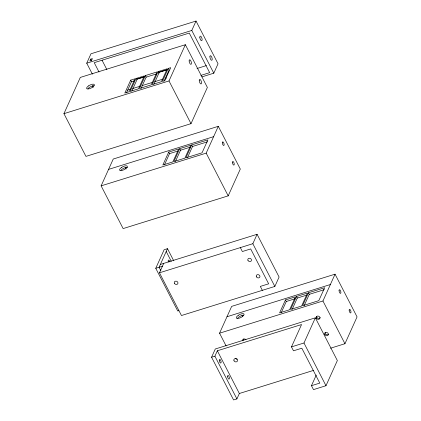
<?xml version="1.0" encoding="UTF-8"?>
<svg xmlns="http://www.w3.org/2000/svg" width="421" height="421" viewBox="0 0 421 421"><rect width="100%" height="100%" fill="white"/><g stroke="black" fill="none" stroke-linecap="round" stroke-linejoin="round"><path stroke-width="0.63" d="M63.939 113.659L80.3 77.427L185.361 44.705L207.369 87.426L191.008 123.658L85.947 156.386L63.939 113.659L169 80.937L185.361 44.705M92.383 74.154L86.731 63.187L90.978 53.777L196.039 21.05L218.046 63.776L213.8 73.186L201.917 76.885M90.72 59.108L89.873 60.992L91.536 60.477L92.388 58.593L90.72 59.108L91.615 60.84M101.129 185.861L113.238 159.038L218.299 126.316L240.307 169.042L228.193 195.86L123.132 228.587L101.129 185.861L206.19 153.133L218.299 126.316M153.839 84.342L159.327 72.223L166.669 69.939M86.731 63.187L191.792 30.459L196.039 21.05M178.872 310.672L177.762 311.014L155.759 268.293L164.148 249.706L167.484 248.669L173.731 260.788M167.484 248.669L159.091 267.251L160.875 270.719M160.369 264.43L257.089 234.302L279.097 277.029L274.845 286.438L181.456 315.524L159.454 272.803L163.701 263.388M159.454 272.803L252.842 243.712L257.089 234.302M226.093 345.899L219.552 333.2L231.661 306.377L335.053 274.171L357.061 316.897L344.952 343.72L330.538 348.209M313.587 370.375L239.354 393.498L236.907 398.913L233.576 399.95L211.568 357.224L215.284 348.993L315.345 317.823L337.347 360.55L325.986 385.72L313.477 389.62L311.456 385.699L316.239 375.111M211.568 357.224L214.905 356.187L217.347 350.777L301.562 324.544L291.469 346.893L293.49 350.814L301.825 348.214L319.797 383.099L311.456 385.699M291.469 346.893L303.978 342.999L315.345 317.823M219.552 333.2L322.944 300.994L335.053 274.171M130.689 80.132L124.826 93.078L129.136 91.736L134.999 78.79L130.689 80.132L131.499 81.7L126.432 92.883M135.999 78.48L130.136 91.425L138.477 88.826L144.34 75.88L135.999 78.48L136.404 79.264L144.145 76.848M131.862 90.968L137.235 79.106L143.787 77.064M145.34 75.569L139.477 88.515L151.234 84.853L157.096 71.907L145.34 75.569L146.145 77.138L141.082 88.315M158.096 71.596L152.234 84.542L161.406 81.685L167.269 68.739L158.096 71.596L158.906 73.165M168.268 68.428L162.406 81.374L164.848 80.611L170.71 67.665L168.268 68.428L169.079 69.997L164.011 81.174M168.71 152.07L162.848 165.021L172.852 161.901L178.715 148.955L168.71 152.07L169.516 153.639L164.453 164.821M179.714 148.645L173.852 161.59L184.861 158.164L190.724 145.219L179.714 148.645L180.525 150.213L175.462 161.396M191.723 144.903L185.861 157.849L202.038 152.812L207.9 139.867L191.723 144.903L192.529 146.471L187.466 157.654M285.464 299.931L279.602 312.877L289.606 309.761L295.468 296.816L285.464 299.931L286.275 301.499L281.207 312.677M296.473 296.5L290.606 309.446L301.615 306.02L307.477 293.074L296.473 296.5L297.279 298.068L292.216 309.251M308.477 292.763L302.615 305.709L318.792 300.668L324.654 287.722L308.477 292.763L309.288 294.332L304.22 305.509M158.501 72.38L167.063 69.712M131.499 81.7L134.578 80.743M146.145 77.138L156.665 73.859M127.605 90.126L130.731 89.152M132.604 88.568L140.109 86.231M141.988 85.647L152.618 82.337M154.496 81.753L162.622 79.216M165.127 78.438L166.374 78.048M197.017 68.507L206.401 65.581M200.901 75.385L209.653 72.654L189.266 33.07L94.209 62.676L99.009 71.991M108.565 169.389L213.626 136.667M169.516 153.639L177.646 151.107M180.525 150.213L190.308 147.166M192.529 146.471L207.464 141.819M155.759 268.293L162.427 266.214M226.987 316.729L330.38 284.522M286.275 301.499L295.026 298.773M297.279 298.068L306.451 295.21M309.288 294.332L324.217 289.68M191.792 30.459L213.8 73.186M322.944 300.994L344.952 343.72M169 80.937L191.008 123.658M206.19 153.133L228.193 195.86M252.842 243.712L274.845 286.438M303.978 342.999L325.986 385.72M240.333 247.606L242.354 251.526L250.69 248.932L268.656 283.817L260.32 286.412L262.341 290.332M241.97 315.118L242.57 316.287M102.056 60.25L106.855 69.565M92.278 85.652L93.178 87.4M125.216 167.263L126.116 169.01M166.211 251.49L171.263 261.304M217.347 350.777L239.354 393.498M214.905 356.187L236.907 398.913M320.27 317.492A1.9 1.595 24.3 0 1 318.155 318.329A1.9 1.595 24.3 0 1 316.666 316.439M328.491 334.227A1.9 1.595 24.3 0 1 326.128 334.511A1.9 1.595 24.3 0 1 325.196 332.406M243.317 340.2A1.9 1.595 24.3 0 1 243.227 338.937M237.618 318.202A4.278 1.595 -27.3 0 1 238.223 317.576L239.017 316.95A4.278 1.595 -27.3 0 1 243.701 315.203M242.738 340.715A1.9 1.595 24.3 0 1 243.738 339.042A1.9 1.595 24.3 0 1 245.948 339.689M237.318 359.087A1.9 1.595 24.3 0 1 235.565 358.355M168.305 261.946A1.9 0.753 72.7 0 1 168.589 260.089A1.9 0.753 72.7 0 1 169.852 261.888M120.864 170.347A4.278 1.595 -27.3 0 1 121.469 169.721L122.264 169.095A4.278 1.595 -27.3 0 1 127.574 167.442M87.926 88.736A4.278 1.595 -27.3 0 1 88.531 88.105L89.326 87.484A4.278 1.595 -27.3 0 1 94.009 85.737M88.521 85.916L87.726 86.542A4.278 1.595 -27.3 0 0 86.768 88.657L87.168 88.91A4.278 1.595 -27.3 0 0 92.473 87.258L93.267 86.631A4.278 1.595 -27.3 0 0 94.225 84.516L93.825 84.263A4.278 1.595 -27.3 0 0 88.521 85.916M121.459 167.526L120.664 168.153A4.278 1.595 -27.3 0 0 119.706 170.268L120.106 170.521A4.278 1.595 -27.3 0 0 125.411 168.868L126.205 168.242A4.278 1.595 -27.3 0 0 127.163 166.127L126.763 165.874A4.278 1.595 -27.3 0 0 121.459 167.526M238.212 315.382L237.418 316.008A4.278 1.595 -27.3 0 0 236.46 318.123L236.86 318.376A4.278 1.595 -27.3 0 0 242.164 316.724L242.959 316.103A4.278 1.595 -27.3 0 0 243.917 313.982L243.517 313.729A4.278 1.595 -27.3 0 0 238.212 315.382M339.073 290.637A1.9 0.753 72.7 0 0 340.473 293.353A1.9 0.753 72.7 0 0 340.41 290.579A1.9 0.753 72.7 0 0 339.073 290.637M349.172 310.235A1.9 0.753 72.7 0 0 350.567 312.95A1.9 0.753 72.7 0 0 350.509 310.182A1.9 0.753 72.7 0 0 349.172 310.235M219.304 360.313A1.9 0.753 72.7 0 0 220.704 363.034A1.9 0.753 72.7 0 0 220.641 360.26A1.9 0.753 72.7 0 0 219.304 360.313M227.582 376.385A1.9 0.753 72.7 0 0 228.982 379.1A1.9 0.753 72.7 0 0 228.919 376.332A1.9 0.753 72.7 0 0 227.582 376.385M316.429 318.234A1.9 1.595 24.3 0 0 319.628 318.792A1.9 1.595 24.3 0 0 318.213 316.082A1.9 1.595 24.3 0 0 316.429 318.234M324.865 334.611A1.9 1.595 24.3 0 0 328.064 335.169A1.9 1.595 24.3 0 0 326.649 332.458A1.9 1.595 24.3 0 0 324.865 334.611M234.018 360.792A1.9 1.595 24.3 0 0 237.223 361.35A1.9 1.595 24.3 0 0 235.802 358.645A1.9 1.595 24.3 0 0 234.018 360.792M256.426 276.808A1.9 1.595 24.3 0 0 259.631 277.371A1.9 1.595 24.3 0 0 258.21 274.66A1.9 1.595 24.3 0 0 256.426 276.808M247.99 260.436A1.9 1.595 24.3 0 0 251.195 260.994A1.9 1.595 24.3 0 0 249.774 258.284A1.9 1.595 24.3 0 0 247.99 260.436M174.457 283.338A1.9 1.595 24.3 0 0 177.662 283.896A1.9 1.595 24.3 0 0 176.241 281.186A1.9 1.595 24.3 0 0 174.457 283.338M222.32 142.777A1.9 0.753 72.7 0 0 223.719 145.492A1.9 0.753 72.7 0 0 223.656 142.724A1.9 0.753 72.7 0 0 222.32 142.777M232.413 162.374A1.9 0.753 72.7 0 0 233.813 165.09A1.9 0.753 72.7 0 0 233.75 162.322A1.9 0.753 72.7 0 0 232.413 162.374M189.155 60.945A2.379 0.937 72.7 0 0 190.902 64.339A2.379 0.937 72.7 0 0 190.824 60.877A2.379 0.937 72.7 0 0 189.155 60.945M199.249 80.437A2.379 0.937 72.7 0 0 200.949 83.937A2.379 0.937 72.7 0 0 200.975 80.579A2.379 0.937 72.7 0 0 199.249 80.437M209.926 56.788A2.379 0.937 72.7 0 0 211.626 60.282A2.379 0.937 72.7 0 0 211.652 56.924A2.379 0.937 72.7 0 0 209.926 56.788M199.833 37.29A2.379 0.937 72.7 0 0 201.585 40.684A2.379 0.937 72.7 0 0 201.506 37.222A2.379 0.937 72.7 0 0 199.833 37.29"/></g></svg>
